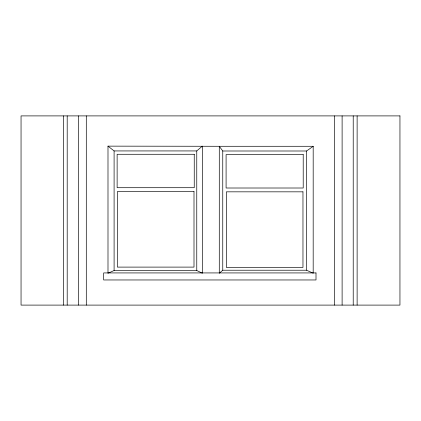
<?xml version="1.0" encoding="UTF-8"?>
<svg xmlns="http://www.w3.org/2000/svg" width="421" height="421" viewBox="0 0 421 421"><rect width="100%" height="100%" fill="white"/><g stroke="black" fill="none" stroke-linecap="round" stroke-linejoin="round"><path stroke-width="0.63" d="M313.182 273.229L313.187 146.282L219.294 146.282L219.288 273.229L222.756 270.224L222.756 150.997L219.294 146.282L107.992 146.134L107.997 273.266M312.629 272.982L306.583 270.224L306.588 150.997L313.187 146.282M107.992 146.134L114.096 150.934L196.765 150.934L202.348 146.134L202.354 273.266M108.55 273.013L114.102 270.498L196.77 270.498L201.796 272.987M222.756 150.997L306.588 150.997M222.756 270.224L306.583 270.224M357.124 115.901L357.124 305.099M353.219 115.901L353.219 305.099M342.11 115.901L342.11 305.099M334.358 115.901L334.358 305.099M196.765 150.934L196.77 270.498M114.096 150.934L114.102 270.498M86.3 115.901L86.3 305.099M78.548 115.901L78.548 305.099M67.197 115.901L67.197 305.099M63.539 115.901L63.539 305.099M399.95 115.901L21.05 115.901L21.05 305.099L399.95 305.099L399.95 115.901M194.244 154.281L117.127 154.281L117.127 187.703L194.244 187.703L194.244 154.281M303.209 154.586L226.093 154.586L226.093 188.008L303.209 188.008L303.209 154.586M194.002 191.529L117.401 191.529L117.401 267.103L194.002 267.103L194.002 191.529M302.967 191.834L226.366 191.834L226.366 267.409L302.967 267.409L302.967 191.834M316.003 272.929L103.671 272.929L103.671 279.965L316.003 279.965L316.003 272.929"/></g></svg>
